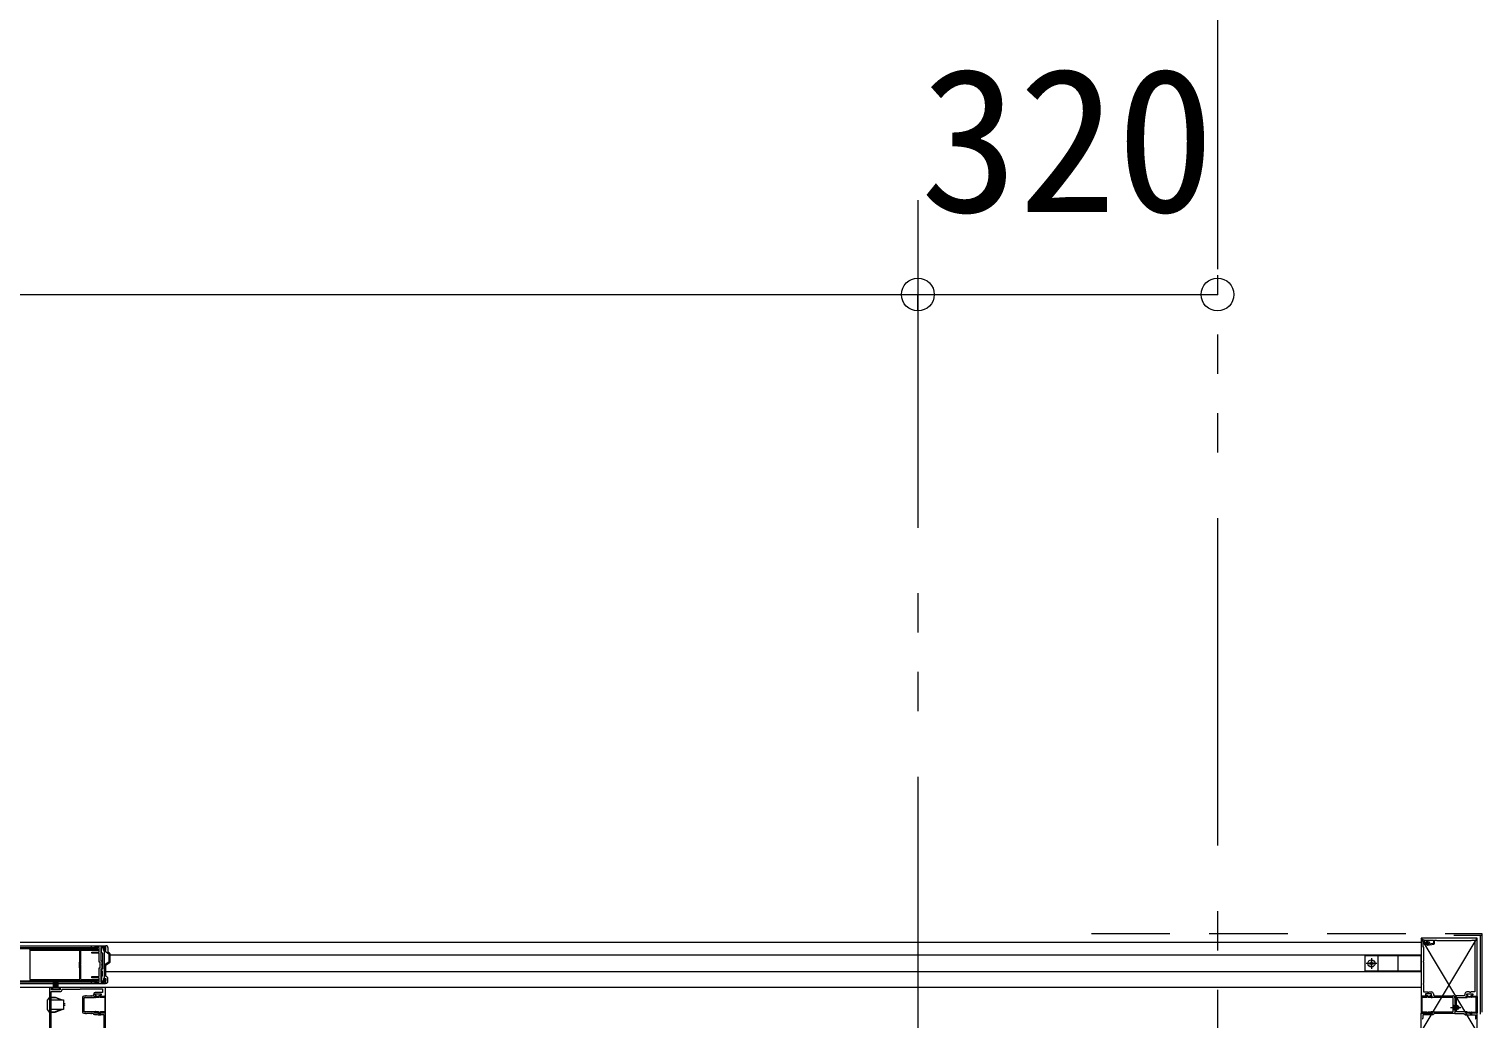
# Model space of a CAD drawing. Units: millimetres at full size. Extents: x -22551 to 92397, y -19340 to 14894.
# Drawn here: x -12908 to -11356, y 7143 to 8201 of the extents above; entities that cross this region are included whole.
import ezdxf
from ezdxf.enums import TextEntityAlignment as Align

# ---------------------------------------------------------------- set-up
doc = ezdxf.new("R2010")
doc.units = ezdxf.units.MM
doc.header["$LTSCALE"] = 70
doc.header["$PDMODE"] = 32
doc.header["$PDSIZE"] = 35
doc.linetypes.add('DASHED1', pattern=[1.8, 1.2, -0.6])
doc.linetypes.add('DOUBLE_CHAIN1', pattern=[8.8, 5, -1, 0.6, -0.6, 0.6, -1])
doc.layers.add('0-0_NoName', color=7, linetype='Continuous', lineweight=15)
doc.layers.add('2-0_通芯', color=7, linetype='Continuous', lineweight=15)
doc.styles.add('ＭＳ ゴシック', font='')
doc.styles.get('ＭＳ ゴシック').set_extended_font_data('MS Gothic')

# ---------------------------------------------------------------- blocks, each defined once
blk = doc.blocks.new('グループ部品-125')
at = {"layer": '2-0_通芯', "linetype": 'DOUBLE_CHAIN1'}
for p, q in [((-11638.39, 11374.3), (-11638.39, -7111.67)), ((-11958.39, 8017.87), (-11958.39, -4485.12))]:
    blk.add_line(p, q, dxfattribs=at)
at = {"layer": '2-0_通芯', "linetype": 'DASHED1'}
for p, q in [((-11773.15, 7234.3), (-11355.96, 7234.3)), ((-11355.96, 7232.3), (-11385.96, 7232.3)), ((-11357.96, 7232.3), (-11357.96, 7096.3)), ((-11355.96, 7234.3), (-11355.96, 7094.3))]:
    blk.add_line(p, q, dxfattribs=at)
at = {"layer": '2-0_通芯'}
for p, q in [((-11420.96, 7224.8), (-14320.96, 7224.8)), ((-12826.76, 7220.8), (-14315.16, 7220.8)), ((-12834.76, 7218.85), (-13573.46, 7218.86)), ((-12834.76, 7217.85), (-13573.46, 7217.86)), ((-12907.46, 7217.75), (-12833.06, 7217.75)), ((-12906.66, 7185.25), (-12906.66, 7216.35)), ((-12906.36, 7216.65), (-12854.16, 7216.65)), ((-12833.06, 7216.25), (-12852.26, 7216.25)), ((-12834.76, 7217.85), (-12834.76, 7218.85)), ((-12830.56, 7214.43), (-12830.56, 7218.43)), ((-12828.76, 7218.93), (-12830.06, 7218.93)), ((-12828.26, 7216.53), (-12828.26, 7218.43)), ((-12827.96, 7216.23), (-12825.66, 7216.23)), ((-12827.46, 7216.23), (-12827.46, 7186.23)), ((-12825.66, 7216.23), (-12825.96, 7220.91)), ((-12825.66, 7221.23), (-12825.46, 7221.23)), ((-12823.46, 7219.23), (-12823.46, 7214.53)), ((-11360.96, 7229.3), (-11420.96, 7229.3)), ((-11420.96, 7129.3), (-11360.96, 7229.3)), ((-11360.96, 7129.3), (-11420.96, 7229.3)), ((-11420.96, 7229.3), (-11420.96, 7167.5)), ((-11417.29, 7225.9), (-11418.23, 7225.9)), ((-11416.2, 7223.25), (-11416.81, 7225.53)), ((-11415.96, 7223.1), (-11416, 7223.1)), ((-11415.66, 7224.3), (-11415.66, 7223.4)), ((-11414.07, 7224.84), (-11414.56, 7225.04)), ((-11414.05, 7221.82), (-11407.38, 7222.99)), ((-11360.96, 7167.5), (-11360.96, 7229.3)), ((-12854.36, 7203.5), (-12854.36, 7198.1)), ((-12829.96, 7213.93), (-12830.06, 7213.93)), ((-12829.46, 7213.43), (-12829.46, 7196.73)), ((-12826.5, 7214.73), (-12827.46, 7214.73)), ((-12822.51, 7203.83), (-12827.46, 7200.46)), ((-12822.51, 7212.43), (-12825.38, 7214.38)), ((-12821.83, 7202.84), (-12825.38, 7200.43)), ((-12821.83, 7213.43), (-12823.46, 7214.53)), ((-12822.16, 7204.49), (-12822.16, 7211.77)), ((-12820.96, 7204.49), (-12820.96, 7211.77)), ((-11420.96, 7211.3), (-12820.96, 7211.3)), ((-11468.21, 7202.3), (-11479.71, 7202.3)), ((-11475.19, 7202.71), (-11476.01, 7202.71)), ((-11474.37, 7201.07), (-11474.37, 7200.25)), ((-11473.96, 7208.05), (-11473.96, 7196.55)), ((-11473.55, 7200.25), (-11473.55, 7201.07)), ((-11466.96, 7194.3), (-11466.96, 7210.3)), ((-11445.46, 7194.3), (-11445.46, 7210.3)), ((-11418.46, 7203.84), (-11418.46, 7180.76)), ((-11363.46, 7203.84), (-11363.46, 7180.76)), ((-12854.16, 7184.95), (-12906.36, 7184.95)), ((-12853.86, 7197.6), (-12853.86, 7185.25)), ((-12852.76, 7200.34), (-12852.76, 7185.85)), ((-12852.26, 7185.35), (-12833.06, 7185.35)), ((-12831.08, 7190.52), (-12830.96, 7190.34)), ((-12830.56, 7195.73), (-12830.56, 7194.73)), ((-12830.56, 7188.03), (-12830.56, 7184.03)), ((-12830.06, 7196.23), (-12829.96, 7196.23)), ((-12829.96, 7194.23), (-12830.06, 7194.23)), ((-12829.96, 7188.53), (-12830.06, 7188.53)), ((-12829.46, 7189.03), (-12829.46, 7193.73)), ((-12828.26, 7185.93), (-12828.26, 7184.03)), ((-12826.26, 7198.77), (-12826.26, 7189.99)), ((-11420.96, 7193.3), (-12826.26, 7193.3)), ((-12824.46, 7187.81), (-12825.25, 7188.26)), ((-12823.46, 7183.23), (-12823.46, 7186.07)), ((-11473.55, 7200.25), (-11474.37, 7200.25)), ((-11420.96, 7176.8), (-14320.96, 7176.8)), ((-14315.16, 7180.8), (-12826.76, 7180.8)), ((-13573.46, 7183.76), (-12834.76, 7183.75)), ((-13573.46, 7182.76), (-12834.76, 7182.75)), ((-12833.06, 7183.85), (-12907.46, 7183.85)), ((-12881.71, 7175.77), (-12881.71, 7181.57)), ((-12881.21, 7175.77), (-12881.21, 7181.57)), ((-12880.71, 7175.77), (-12880.71, 7181.57)), ((-12880.21, 7175.77), (-12880.21, 7181.57)), ((-12879.71, 7175.77), (-12879.71, 7181.57)), ((-12879.21, 7175.77), (-12879.21, 7181.57)), ((-12878.71, 7175.77), (-12878.71, 7181.57)), ((-12878.21, 7175.77), (-12878.21, 7181.57)), ((-12877.71, 7175.77), (-12877.71, 7181.57)), ((-12877.21, 7175.77), (-12877.21, 7181.57)), ((-12876.71, 7175.77), (-12876.71, 7181.57)), ((-12828.76, 7183.53), (-12830.06, 7183.53)), ((-12825.96, 7167.5), (-12825.96, 7176.8)), ((-12825.66, 7181.23), (-12825.46, 7181.23)), ((-11413.5, 7171.83), (-11413.42, 7171.83)), ((-11412.68, 7171.71), (-11412.5, 7171.83)), ((-11412.5, 7171.83), (-11409.83, 7171.83)), ((-11369.42, 7171.83), (-11372.09, 7171.83)), ((-11368.42, 7171.83), (-11368.5, 7171.83)), ((-12885.96, 7166.3), (-12887.96, 7163.3)), ((-12887.96, 7153.3), (-12887.96, 7163.3)), ((-12885.96, 7163.3), (-12870.96, 7163.3)), ((-12883.96, 7166.3), (-12883.96, 7165.8)), ((-12883.96, 7166.3), (-12879.96, 7166.3)), ((-12883.96, 7165.8), (-12880.05, 7165.8)), ((-12874.18, 7163.45), (-12880.05, 7165.8)), ((-12879.96, 7166.3), (-12872.46, 7163.3)), ((-12869.29, 7159.13), (-12870.96, 7159.13)), ((-12869.29, 7157.47), (-12870.96, 7157.47)), ((-12850.76, 7165.8), (-12850.76, 7150.8)), ((-12847.66, 7167.3), (-12849.26, 7167.3)), ((-12846.66, 7167.7), (-12847.26, 7167.7)), ((-12842.16, 7167.3), (-12846.26, 7167.3)), ((-12841.16, 7167.7), (-12841.76, 7167.7)), ((-12836.59, 7166.31), (-12833.86, 7166.31)), ((-12833.36, 7166.44), (-12832.52, 7166.93)), ((-12826.16, 7167.36), (-12826.96, 7167.36)), ((-12825.96, 7149.66), (-12825.96, 7167.16)), ((-11420.96, 7167.05), (-11420.96, 7149.55)), ((-11419.96, 7167.25), (-11420.76, 7167.25)), ((-11414.4, 7166.82), (-11413.55, 7166.33)), ((-11413.05, 7166.2), (-11410.32, 7166.2)), ((-11389.46, 7155.3), (-11378.46, 7155.3)), ((-11386.96, 7165.8), (-11386.96, 7150.8)), ((-11386.96, 7158.3), (-11385.96, 7157.3)), ((-11385.96, 7156.65), (-11381.05, 7156.65)), ((-11385.96, 7153.95), (-11381.05, 7153.95)), ((-11385.03, 7165.73), (-11385.03, 7155.76)), ((-11384.89, 7165.73), (-11384.89, 7155.76)), ((-11380.96, 7156.6), (-11382.36, 7157.3)), ((-11380.96, 7154), (-11382.36, 7153.3)), ((-11380.96, 7156.6), (-11380.96, 7154)), ((-11368.86, 7166.2), (-11371.59, 7166.2)), ((-11367.52, 7166.82), (-11368.36, 7166.33)), ((-11361.96, 7167.25), (-11361.16, 7167.25)), ((-11360.96, 7167.05), (-11360.96, 7149.55)), ((-12885.96, 7150.3), (-12887.96, 7153.3)), ((-12883.96, 7150.8), (-12880.05, 7150.8)), ((-12883.96, 7150.3), (-12883.96, 7150.8)), ((-12883.96, 7150.3), (-12879.96, 7150.3)), ((-12874.18, 7153.15), (-12880.05, 7150.8)), ((-12879.96, 7150.3), (-12872.46, 7153.3)), ((-12849.26, 7149.3), (-12847.66, 7149.3)), ((-12847.26, 7148.9), (-12846.66, 7148.9)), ((-12846.26, 7149.3), (-12842.16, 7149.3)), ((-12841.76, 7148.9), (-12841.16, 7148.9)), ((-12840.76, 7149.3), (-12839.46, 7149.3)), ((-12833.86, 7150.51), (-12836.59, 7150.51)), ((-12832.52, 7149.89), (-12833.36, 7150.38)), ((-12826.16, 7149.3), (-12831.96, 7149.3)), ((-12826.96, 7149.46), (-12826.16, 7149.46)), ((-11420.96, 7130.15), (-11420.96, 7149.1)), ((-11420.76, 7149.35), (-11419.96, 7149.35)), ((-11413.55, 7150.27), (-11414.4, 7149.78)), ((-11410.32, 7150.4), (-11413.05, 7150.4)), ((-11385.96, 7153.3), (-11382.36, 7153.3)), ((-11371.59, 7150.4), (-11368.86, 7150.4)), ((-11368.36, 7150.27), (-11367.52, 7149.78)), ((-11361.16, 7149.35), (-11361.96, 7149.35))]:
    blk.add_line(p, q, dxfattribs=at)
for points in [[(-12853.86, 7216.35), (-12853.86, 7204), (-12854.06, 7203.8)], [(-12838.16, 7219), (-12840.96, 7219), (-12840.96, 7220.8)], [(-12837.77, 7182.3), (-12832.76, 7182.3), (-12832.76, 7187.1), (-12840.76, 7187.1), (-12840.76, 7188.3), (-12832.76, 7188.3), (-12832.76, 7197.8), (-12831.76, 7197.8), (-12831.76, 7203.8), (-12832.76, 7203.8), (-12832.76, 7213.3), (-12840.76, 7213.3), (-12840.76, 7214.5), (-12832.76, 7214.5), (-12832.76, 7219.3), (-12837.77, 7219.3)], [(-12827.96, 7216.5), (-12827.96, 7217.1), (-12827.16, 7217.1), (-12827.16, 7219.3), (-12830.96, 7219.3), (-12830.96, 7211.26)], [(-12825.96, 7220), (-12825.96, 7216.3), (-12827.76, 7216.3)], [(-11420.96, 7228.3), (-11419.96, 7228.3), (-11411.96, 7225.07)], [(-11419.03, 7225.1), (-11419.03, 7220.3), (-11418.46, 7219.31), (-11418.46, 7204.76)], [(-11417.66, 7227.37), (-11407.66, 7227.37), (-11407.66, 7224.53)], [(-11408.32, 7223.74), (-11414.66, 7222.62), (-11414.66, 7223.4), (-11415.46, 7223.4), (-11415.46, 7223)], [(-11413.6, 7223.23), (-11414.3, 7222.9), (-11414.53, 7223.4), (-11413.9, 7224.03)], [(-11411.96, 7225.07), (-11411.96, 7224.7), (-11413.03, 7223.63)], [(-11406.56, 7223.98), (-11406.56, 7227.37), (-11404.96, 7227.37), (-11403.97, 7226.8), (-11367.44, 7226.8), (-11366.46, 7227.37), (-11363.46, 7227.37), (-11363.46, 7204.76)], [(-12852.76, 7215.75), (-12852.76, 7201.26), (-12852.88, 7201.07)], [(-12830.96, 7210.34), (-12830.96, 7205.3), (-12829.96, 7205.3), (-12829.96, 7201.26)], [(-11476.01, 7202.71), (-11476.01, 7201.89), (-11475.19, 7201.89)], [(-11473.55, 7203.53), (-11473.55, 7204.35), (-11474.37, 7204.35), (-11474.37, 7203.53)], [(-11472.73, 7201.89), (-11471.91, 7201.89), (-11471.91, 7202.71), (-11472.73, 7202.71)], [(-12829.96, 7200.34), (-12829.96, 7196.3), (-12830.96, 7196.3), (-12830.96, 7191.26)], [(-12830.96, 7190.34), (-12830.96, 7182.3), (-12827.16, 7182.3), (-12827.16, 7184.5), (-12827.96, 7184.5), (-12827.96, 7185.1)], [(-12827.96, 7186.23), (-12825.66, 7186.23), (-12825.96, 7181.55)], [(-12827.76, 7185.3), (-12825.96, 7185.3), (-12825.96, 7181.6)], [(-12885.96, 7176.8), (-12885.96, 7129.3), (-12825.96, 7129.3), (-12825.96, 7149.1)], [(-12837.96, 7147.8), (-12834.93, 7147.8), (-12833.86, 7147.3), (-12830.96, 7147.3), (-12830.46, 7147.8), (-12827.76, 7147.8), (-12827.76, 7132.3), (-12884.16, 7132.3), (-12884.16, 7172.3), (-12874.46, 7172.3)], [(-12875.96, 7176.8), (-12875.96, 7175.8), (-12874.46, 7175.8), (-12874.46, 7174.3), (-12883.96, 7174.3), (-12883.96, 7175.8), (-12881.96, 7175.8), (-12881.96, 7176.8)], [(-12872.46, 7174.3), (-12872.46, 7174.8), (-12853.26, 7174.8)], [(-12852.76, 7175.3), (-12829.26, 7175.3), (-12829.26, 7171.4), (-12837.16, 7171.4)], [(-12848.96, 7158.76), (-12848.96, 7165.8), (-12837.96, 7165.8), (-12837.96, 7167.3), (-12835.96, 7167.3), (-12835.96, 7168.3), (-12837.16, 7168.3), (-12837.16, 7169.9), (-12830.76, 7169.9), (-12830.76, 7168.3), (-12831.96, 7168.3), (-12831.96, 7167.3), (-12826.16, 7167.3)], [(-12840.96, 7180.8), (-12840.96, 7182.6), (-12838.16, 7182.6)], [(-12838.66, 7169.9), (-12838.66, 7169.16), (-12839.96, 7167.3), (-12840.76, 7167.3)], [(-11386.96, 7165.8), (-11408.96, 7165.8), (-11408.96, 7167.3), (-11410.96, 7167.3), (-11410.96, 7168.3), (-11409.76, 7168.3), (-11409.76, 7169.9), (-11416.16, 7169.9), (-11416.16, 7168.3), (-11414.96, 7168.3), (-11414.96, 7167.3), (-11420.76, 7167.3)], [(-11418.46, 7179.84), (-11418.46, 7171.83), (-11414.42, 7171.83)], [(-11407.83, 7169.83), (-11407.83, 7168.97), (-11406.96, 7167.73), (-11387.03, 7167.73)], [(-11361.16, 7149.3), (-11366.96, 7149.3), (-11366.96, 7148.3), (-11367.46, 7148.3), (-11369.6, 7149.3), (-11372.96, 7149.3), (-11372.96, 7150.8), (-11382.96, 7150.8), (-11382.96, 7165.8), (-11372.96, 7165.8), (-11372.96, 7167.3), (-11370.96, 7167.3), (-11370.96, 7168.3), (-11372.16, 7168.3), (-11372.16, 7169.9), (-11365.76, 7169.9), (-11365.76, 7168.3), (-11366.96, 7168.3), (-11366.96, 7167.3), (-11361.16, 7167.3)], [(-11374.09, 7169.83), (-11374.09, 7168.97), (-11374.96, 7167.73), (-11382.89, 7167.73)], [(-11363.46, 7179.84), (-11363.46, 7171.83), (-11367.5, 7171.83)], [(-12870.96, 7163.3), (-12870.96, 7153.3), (-12885.96, 7153.3)], [(-12831.96, 7149.3), (-12831.96, 7148.3), (-12832.46, 7148.3), (-12834.6, 7149.3), (-12837.96, 7149.3), (-12837.96, 7150.8), (-12848.96, 7150.8), (-12848.96, 7157.84)], [(-12827.15, 7167.11), (-12831.71, 7167.11), (-12832.23, 7168.02), (-12833.81, 7167.11), (-12837.16, 7167.11)], [(-12831.59, 7166.31), (-12826.96, 7166.31), (-12826.96, 7150.51), (-12831.59, 7150.51)], [(-11415.32, 7150.4), (-11419.96, 7150.4), (-11419.96, 7166.2), (-11415.32, 7166.2)], [(-11409.76, 7167), (-11413.11, 7167), (-11414.68, 7167.91), (-11415.21, 7167), (-11419.76, 7167)], [(-11385.03, 7154.84), (-11385.03, 7148.87), (-11406.76, 7148.87), (-11408.26, 7147.37), (-11419.03, 7147.37), (-11419.03, 7143.76)], [(-11386.96, 7152.3), (-11385.96, 7153.3), (-11385.96, 7157.3)], [(-11386.96, 7157.1), (-11385.61, 7156.44), (-11385.01, 7155.3)], [(-11386.96, 7153.5), (-11385.61, 7154.15), (-11385.01, 7155.3)], [(-11385.96, 7157.3), (-11382.36, 7157.3), (-11382.36, 7153.3)], [(-11384.89, 7154.84), (-11384.89, 7148.87), (-11375.16, 7148.87), (-11373.66, 7147.37), (-11362.89, 7147.37), (-11362.89, 7143.76)], [(-11372.16, 7167), (-11368.81, 7167), (-11367.23, 7167.91), (-11366.71, 7167), (-11362.15, 7167)], [(-11366.59, 7150.4), (-11361.96, 7150.4), (-11361.96, 7166.2), (-11366.59, 7166.2)], [(-12837.16, 7149.71), (-12833.81, 7149.71), (-12832.23, 7148.8), (-12831.71, 7149.71), (-12827.15, 7149.71)], [(-11420.96, 7129.68), (-11420.96, 7129.3), (-11360.96, 7129.3), (-11360.96, 7149.1)], [(-11420.76, 7149.3), (-11414.96, 7149.3), (-11414.96, 7148.3), (-11414.46, 7148.3), (-11412.31, 7149.3), (-11408.96, 7149.3), (-11408.96, 7150.8), (-11386.96, 7150.8)], [(-11419.76, 7149.6), (-11415.21, 7149.6), (-11414.68, 7148.69), (-11413.11, 7149.6), (-11409.76, 7149.6)], [(-11362.15, 7149.6), (-11366.71, 7149.6), (-11367.23, 7148.69), (-11368.81, 7149.6), (-11372.16, 7149.6)]]:
    blk.add_lwpolyline(points, dxfattribs=at)
for points in [[(-11420.96, 7210.3), (-11480.96, 7210.3), (-11480.96, 7194.3), (-11420.96, 7194.3)], [(-12883.46, 7174.57), (-12874.96, 7174.57), (-12874.96, 7175.77), (-12883.46, 7175.77)]]:
    blk.add_lwpolyline(points, close=True, dxfattribs=at)
blk.add_circle((-11473.96, 7202.3), 3.75, dxfattribs=at)
for centre, radius, start, end in [((-12907.46, 7217.45), 0.3, 90, 180), ((-12906.36, 7216.35), 0.3, 90, 180), ((-12854.16, 7216.35), 0.3, 0, 90), ((-12852.26, 7215.75), 0.5, 90, 180), ((-12838.16, 7219.2), 0.2, 270, 345.52249), ((-12837.77, 7219.1), 0.2, 90, 165.52249), ((-12833.06, 7217.45), 0.3, 0, 90), ((-12833.06, 7216.55), 0.3, 270, 0), ((-12830.06, 7218.43), 0.5, 89.99641, 179.99641), ((-12828.76, 7218.43), 0.5, 359.99641, 89.99641), ((-12827.96, 7216.53), 0.3, 179.99641, 270), ((-12827.76, 7216.5), 0.2, 180, 270), ((-12826.76, 7220), 0.8, 0, 90), ((-12825.66, 7220.93), 0.3, 90, 183.65976), ((-12825.46, 7219.23), 2, 0, 90), ((-11418.23, 7225.1), 0.8, 90, 180), ((-11417.29, 7225.4), 0.5, 15, 90), ((-11416, 7223.3), 0.2, 195, 270), ((-11415.96, 7223.4), 0.3, 270, 0), ((-11414.86, 7224.3), 0.8, 68, 180), ((-11414.26, 7223), 1.2, 180, 280), ((-11414.26, 7224.38), 0.5, 315, 68), ((-11414.44, 7225.04), 2, 295, 315), ((-11408.46, 7224.53), 0.8, 280, 0), ((-11407.56, 7223.98), 1, 280, 0), ((-12854.06, 7203.5), 0.3, 90, 180), ((-12852.76, 7200.8), 0.3, 113.57818, 246.42182), ((-12852.96, 7200.34), 0.2, 0, 66.42182), ((-12830.96, 7210.8), 0.3, 113.57818, 246.42182), ((-12831.16, 7211.26), 0.2, 293.57818, 0), ((-12831.16, 7210.34), 0.2, 0, 66.42182), ((-12830.06, 7214.43), 0.5, 179.99641, 270), ((-12829.96, 7200.8), 0.3, 113.57818, 246.42182), ((-12830.16, 7201.26), 0.2, 293.57818, 0), ((-12830.16, 7200.34), 0.2, 0, 66.42182), ((-12829.96, 7213.43), 0.5, 0, 90), ((-12826.5, 7212.73), 2, 55.78387, 90), ((-12824.26, 7198.77), 2, 124.18899, 180), ((-12822.96, 7211.77), 0.8, 359.99711, 55.78387), ((-12822.96, 7204.49), 0.8, 304.21613, 359.99711), ((-12822.96, 7211.77), 2, 359.99711, 55.83194), ((-12822.96, 7204.49), 2, 304.18899, 359.99711), ((-11475.19, 7203.53), 0.82, 270, 0), ((-11475.19, 7201.07), 0.82, 0, 90), ((-11472.73, 7203.53), 0.82, 180, 270), ((-11472.73, 7201.07), 0.82, 90, 179.99999), ((-11418.46, 7204.3), 0.3, 113.57818, 246.42182), ((-11418.66, 7204.76), 0.2, 293.57818, 0), ((-11418.66, 7203.84), 0.2, 0, 66.42182), ((-11363.26, 7204.76), 0.2, 180, 246.42182), ((-11363.26, 7203.84), 0.2, 113.57818, 180), ((-11363.46, 7204.3), 0.3, 293.57818, 66.42182), ((-12906.36, 7185.25), 0.3, 180, 270), ((-12854.06, 7198.1), 0.3, 180, 270), ((-12854.16, 7185.25), 0.3, 270, 0), ((-12854.06, 7197.6), 0.2, 0, 90), ((-12852.26, 7185.85), 0.5, 180, 270), ((-12833.06, 7185.05), 0.3, 0, 90), ((-12830.96, 7190.8), 0.3, 113.57818, 246.42182), ((-12831.16, 7191.26), 0.2, 293.57818, 0), ((-12830.06, 7195.73), 0.5, 90.00359, 180.00359), ((-12830.06, 7194.73), 0.5, 180.00359, 270.00359), ((-12830.06, 7188.03), 0.5, 90, 180.00359), ((-12829.96, 7196.73), 0.5, 270.02863, 0), ((-12829.96, 7193.73), 0.5, 0, 90.00359), ((-12829.96, 7189.03), 0.5, 270.00003, 0), ((-12827.96, 7185.93), 0.3, 90, 180.00359), ((-12827.76, 7185.1), 0.2, 90, 180), ((-12824.26, 7189.99), 2, 180, 240.25462), ((-12825.46, 7186.07), 2, 0, 60.25462), ((-12907.46, 7184.15), 0.3, 180.00001, 270.00001), ((-12874.46, 7174.3), 2, 270, 0), ((-12853.26, 7175.1), 0.3, 270, 0), ((-12852.76, 7175.1), 0.2, 90, 180), ((-12837.16, 7169.9), 1.5, 90, 180), ((-12838.16, 7182.4), 0.2, 14.47751, 90), ((-12837.77, 7182.5), 0.2, 194.47751, 270), ((-12833.06, 7184.15), 0.3, 270, 0), ((-12830.06, 7184.03), 0.5, 180.00359, 270.00359), ((-12828.76, 7184.03), 0.5, 270.00359, 0.00359), ((-12826.76, 7181.6), 0.8, 270, 0), ((-12825.66, 7181.53), 0.3, 176.34024, 270), ((-12825.46, 7183.23), 2, 270, 0), ((-11418.46, 7180.3), 0.3, 113.57818, 246.42182), ((-11418.66, 7180.76), 0.2, 293.57818, 0), ((-11418.66, 7179.84), 0.2, 0, 66.42182), ((-11414.42, 7171.63), 0.2, 23.57818, 90), ((-11413.96, 7171.83), 0.3, 203.57818, 336.42182), ((-11413.5, 7171.63), 0.2, 90, 156.42182), ((-11413.42, 7171.63), 0.2, 23.57818, 90), ((-11412.96, 7171.83), 0.3, 203.57818, 336.42182), ((-11409.83, 7169.83), 2, 0, 90), ((-11372.09, 7169.83), 2, 90, 180), ((-11369.42, 7171.63), 0.2, 23.57818, 90), ((-11368.96, 7171.83), 0.3, 203.57818, 336.42182), ((-11368.5, 7171.63), 0.2, 90, 156.42182), ((-11368.42, 7171.63), 0.2, 23.57818, 90), ((-11367.96, 7171.83), 0.3, 203.57818, 336.42182), ((-11367.5, 7171.63), 0.2, 90, 156.42182), ((-11363.26, 7180.76), 0.2, 180, 246.42182), ((-11363.26, 7179.84), 0.2, 113.57818, 180), ((-11363.46, 7180.3), 0.3, 293.57818, 66.42182), ((-12849.26, 7165.8), 1.5, 90, 180), ((-12848.96, 7158.3), 0.3, 113.57818, 246.42182), ((-12849.16, 7158.76), 0.2, 293.57818, 0), ((-12849.16, 7157.84), 0.2, 0, 66.42182), ((-12847.66, 7167.5), 0.2, 270, 0), ((-12847.26, 7167.5), 0.2, 90, 180), ((-12846.66, 7167.5), 0.2, 0, 90), ((-12846.26, 7167.5), 0.2, 180, 270), ((-12842.16, 7167.5), 0.2, 270, 0), ((-12841.76, 7167.5), 0.2, 90, 180), ((-12841.16, 7167.5), 0.2, 0, 90), ((-12840.76, 7167.5), 0.2, 180, 270), ((-12837.16, 7166.51), 0.6, 90, 340.52878), ((-12833.86, 7167.31), 1, 270, 300), ((-12831.59, 7167.31), 1, 202.23645, 270), ((-12826.96, 7167.16), 0.2, 90, 194.47751), ((-12826.16, 7167.5), 0.2, 270, 0), ((-12826.16, 7167.16), 0.2, 0, 90), ((-11420.76, 7167.5), 0.2, 180, 270), ((-11420.76, 7167.05), 0.2, 90, 180), ((-11419.96, 7167.05), 0.2, 345.52249, 90), ((-11415.32, 7167.2), 1, 270, 337.76355), ((-11413.05, 7167.2), 1, 240, 270), ((-11409.76, 7166.4), 0.6, 199.47122, 90), ((-11387.03, 7165.73), 2, 0, 90), ((-11385.03, 7155.3), 0.3, 113.57818, 246.42182), ((-11385.23, 7155.76), 0.2, 293.57818, 0), ((-11385.23, 7154.84), 0.2, 0, 66.42182), ((-11382.89, 7165.73), 2, 90, 180), ((-11384.69, 7155.76), 0.2, 180, 246.42182), ((-11384.69, 7154.84), 0.2, 113.57818, 180), ((-11384.89, 7155.3), 0.3, 293.57818, 66.42182), ((-11372.16, 7166.4), 0.6, 90, 340.52878), ((-11368.86, 7167.2), 1, 270, 300), ((-11366.59, 7167.2), 1, 202.23645, 270), ((-11361.96, 7167.05), 0.2, 90, 194.47751), ((-11361.16, 7167.5), 0.2, 270, 0), ((-11361.16, 7167.05), 0.2, 0, 90), ((-12849.26, 7150.8), 1.5, 180, 270), ((-12847.66, 7149.1), 0.2, 0, 90), ((-12847.26, 7149.1), 0.2, 180, 270), ((-12846.66, 7149.1), 0.2, 270, 0), ((-12846.26, 7149.1), 0.2, 90, 180), ((-12842.16, 7149.1), 0.2, 0, 90), ((-12841.76, 7149.1), 0.2, 180, 270), ((-12841.16, 7149.1), 0.2, 270, 0), ((-12840.76, 7149.1), 0.2, 90, 180), ((-12837.96, 7149.3), 1.5, 180, 270), ((-12837.16, 7150.31), 0.6, 19.47122, 270), ((-12833.86, 7149.51), 1, 60, 90), ((-12831.59, 7149.51), 1, 90, 157.76355), ((-12826.96, 7149.66), 0.2, 165.52249, 270), ((-12826.16, 7149.66), 0.2, 270, 0), ((-12826.16, 7149.1), 0.2, 0, 90), ((-11420.76, 7149.55), 0.2, 180, 270), ((-11420.76, 7149.1), 0.2, 90, 180), ((-11419.96, 7149.55), 0.2, 270, 14.47751), ((-11419.03, 7143.3), 0.3, 113.57818, 246.42182), ((-11419.23, 7143.76), 0.2, 293.57818, 0), ((-11415.32, 7149.4), 1, 22.23645, 90), ((-11413.05, 7149.4), 1, 90, 120), ((-11409.76, 7150.2), 0.6, 270, 160.52878), ((-11372.16, 7150.2), 0.6, 19.47122, 270), ((-11368.86, 7149.4), 1, 60, 90), ((-11366.59, 7149.4), 1, 90, 157.76355), ((-11362.69, 7143.76), 0.2, 180, 246.42182), ((-11362.89, 7143.3), 0.3, 293.57818, 66.42182), ((-11361.96, 7149.55), 0.2, 165.52249, 270), ((-11361.16, 7149.55), 0.2, 270, 0), ((-11361.16, 7149.1), 0.2, 0, 90)]:
    blk.add_arc(centre, radius, start, end, dxfattribs=at)

msp = doc.modelspace()

# ---------------------------------------------------------------- linework, layer by layer
at = {"layer": '0-0_NoName'}
for p, q in [((-11638.39, 7937.74), (-11638.39, 7917.06)), ((-14638.39, 7917.06), (-11958.39, 7917.06)), ((-11958.39, 7917.06), (-11638.39, 7917.06)), ((-11958.39, 7899.96), (-11958.39, 7917.06))]:
    msp.add_line(p, q, dxfattribs=at)
for p in [(-11958.39, 7917.06), (-11638.39, 7917.06)]:
    msp.add_point(p, dxfattribs=at)

# ---------------------------------------------------------------- block references
at = {"layer": '2-0_通芯'}
msp.add_blockref('グループ部品-125', (0, 0), dxfattribs=at)

# ---------------------------------------------------------------- texts
at = {"layer": '0-0_NoName', "style": 'ＭＳ ゴシック'}
msp.add_text('320', height=154, dxfattribs=at).set_placement((-11955.89, 7959.06), align=Align.BOTTOM_LEFT)

doc.saveas('drawing.dxf')
